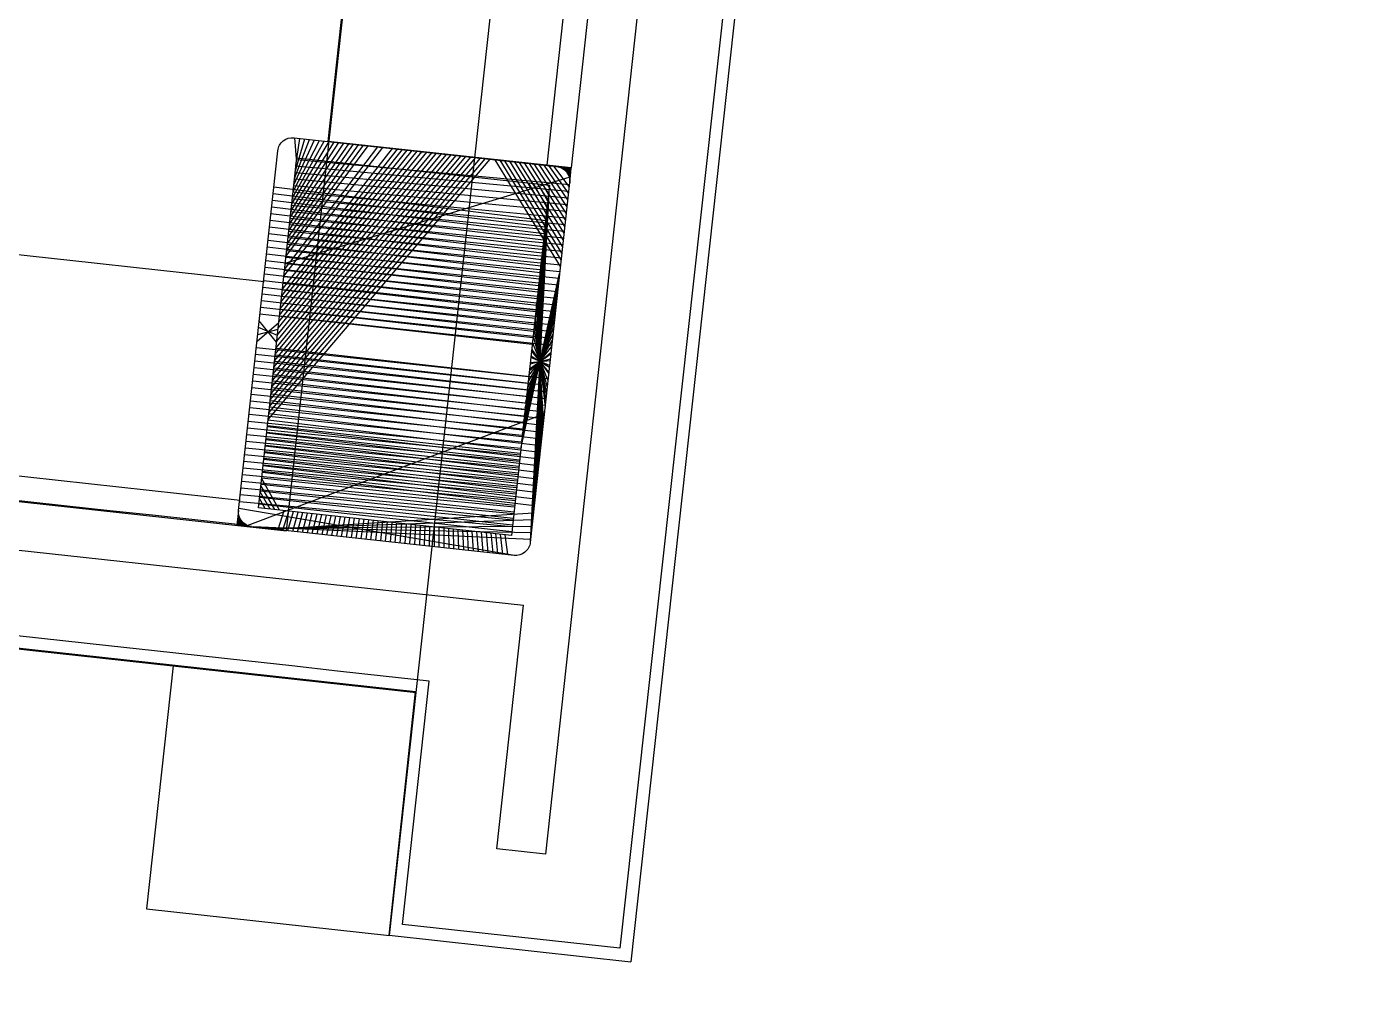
# Model space of a CAD drawing. Header units: inches. Extents: x 0 to 1813292486, y 0 to 3473589894.
# Drawn here: x 600540764.7 to 600541036.4, y 3473203456 to 3473203652.7 of the extents above; entities that cross this region are included whole.
import ezdxf

# ---------------------------------------------------------------- set-up
doc = ezdxf.new("R2010")
doc.units = ezdxf.units.IN
doc.header["$LTSCALE"] = 1000
doc.header["$MEASUREMENT"] = 0
doc.linetypes.add('AX-MALL-WALL-P02-QT$0$DASHED', pattern=[0.75, 0.5, -0.25])
doc.linetypes.add('AX-MALL-WALL-P02-QT$0$HIDDENX2', pattern=[0.75, 0.5, -0.25])
for name, color, linetype in [('A-Anno-Note', 241, 'Continuous'), ('AX-MALL-P02-200$0$A-Anno-Note', 241, 'Continuous'), ('AX-MALL-WALL-P02$0$A-Anno-Note', 241, 'Continuous'), ('AX-MALL-WALL-P02-QT$0$A-Anno-Note', 241, 'Continuous'), ('AX-MALL-WALL-P02-QT$0$A-Detl-Fine', 152, 'Continuous'), ('AX-MALL-WALL-P02-QT$0$A-Detl-Patt', 8, 'Continuous'), ('AX-MALL-WALL-P02-QT$0$A-Detl-Thin', 131, 'Continuous'), ('AX-MALL-WALL-P02-QT$0$AP', 3, 'Continuous'), ('AX-MALL-WALL-P02-QT$0$DASH', 8, 'AX-MALL-WALL-P02-QT$0$DASHED'), ('AX-MALL-WALL-P02-QT$0$STSF', 2, 'Continuous')]:
    doc.layers.add(name, color=color, linetype=linetype)

# ---------------------------------------------------------------- blocks, each defined once
blk = doc.blocks.new('AX-MALL-WALL-P02-QT$0$tj')
at = {"layer": 'AX-MALL-WALL-P02-QT$0$A-Detl-Patt'}
h = blk.add_hatch(dxfattribs=at)
h.set_pattern_fill('STEEL', color=256, scale=100.0000000000001, angle=50.43183869082386)
h.set_pattern_definition([(75.00000000004839, (-14278.19445574284, 156289.8254051208), (-153.3407249234246, 41.08752340989569), []), (75.00000000004839, (-14317.88195610046, 156358.5661673546), (-153.3407249234246, 41.08752340989569), [])])
edge = h.paths.add_edge_path()
edge.add_line((88101.273016572, 47666.64152574539), (87883.93542659283, 47459.84604215622))
edge.add_line((87883.93542659283, 47459.84604215622), (91571.54751467705, 43584.64122533798))
edge.add_arc((262949.389629302, 558937.705083496), 543101.4133620498, 251.6057364187558, 260.0288666978238)
edge.add_arc((172180.8466627672, -2862.146247219684), 27099.9982179492, 64.7128659603706, 96.9316049602786, ccw=False)
edge.add_arc((262948.9730309481, 558936.3205539446), 543099.9677998082, 261.6155114784545, 271.7251478115656)
edge.add_line((279298.9759148359, 16082.51663446426), (279298.9759315252, 16382.65274763107))
edge.add_arc((262948.9742454757, 558936.3204835369), 542799.9676941936, 261.62020364125146, 271.7261014454634, ccw=False)
edge.add_arc((172180.8456921196, -2862.14609140989), 27400.00151046549, 64.80631838577902, 96.83815911678944)
edge.add_arc((262949.394896181, 558937.7037490648), 542801.4137571028, 251.6136389015772, 260.02417327084333, ccw=False)
edge.add_line((91737.26096642017, 43845.69257831573), (88101.273016572, 47666.64152574539))
blk.add_lwpolyline([(88103.03003954887, 47737.33037519455), (87813.24658572674, 47461.60306501389), (91543.92713344097, 43541.13421487808, 0.03677856867194786), (168908.9495433569, 23989.2463850975, -0.1416543586965341), (183742.0972260237, 21592.70785188675, 0.04416604653312874), (279348.9759123325, 16034.00206041336), (279348.9759345055, 16434.18465709686, -0.04414427716130016), (183859.0483468771, 21979.79425859451, 0.1405450684183163), (168919.8474783897, 24393.46752309799, -0.03670519880877311), (91764.87840116024, 43889.20268630981), (88103.03007543087, 47737.33033752441)], format="xyb", dxfattribs=at)
blk.add_lwpolyline([(88101.273016572, 47666.64152574539), (87883.93542659283, 47459.84604215622), (91571.54751467705, 43584.64122533798, 0.0367693963449814), (168910.2986617088, 24039.77597379684, -0.1415142461245126), (183756.7420067787, 21641.08926153183, 0.04414024362697595), (279298.9759148359, 16082.51663446426), (279298.9759315252, 16382.65274763107, -0.04412389944666065), (183844.4648458958, 21931.40288829803, 0.1406825130026793), (168918.4574091434, 24342.94360637665, -0.03671436212623864), (91737.26096642017, 43845.69257831573)], format="xyb", close=True, dxfattribs=at)
blk = doc.blocks.new('AX-MALL-WALL-P02-QT$0$jjzx2')
at = {"layer": 'AX-MALL-WALL-P02-QT$0$A-Detl-Fine'}
for points in [[(217819.7489224672, -134075.7082457542), (217792.5470523834, -134324.2239851952), (218985.6494634151, -134454.9411673546), (219012.8767238855, -134206.4282374382)], [(217849.570807457, -134078.9724707603), (217825.6328282356, -134297.6693716049), (218959.0951833725, -134421.8523445129), (218983.0551723242, -134203.1609668732)]]:
    blk.add_lwpolyline(points, dxfattribs=at)
blk.add_lwpolyline([(218930.5014241934, -134499.1982998848), (218980.2040100098, -134504.6437540054), (218985.6494632959, -134454.9411678314), (218935.9468781948, -134449.4957151413)], close=True, dxfattribs=at)
blk = doc.blocks.new('AX-MALL-WALL-P02-QT$0$A$C0A3C523D')
at = {"ltscale": 10}
h = blk.add_hatch(color=1, dxfattribs=at)
h.dxf.hatch_style = 1
edge = h.paths.add_edge_path()
edge.add_line((0.0004308894276618958, -2.999999966472387), (0, 0))
edge.add_line((0, 0), (2.999999966472387, 0.0004308857023715973))
edge.add_arc((3.000430852174224, -2.999569077044725), 2.999999993690845, 90.00822931076819, 180.0082293819262)
at = {"color": 1, "ltscale": 10}
blk.add_lwpolyline([(0.0004308894276618958, -2.999999966472387), (0, 0), (2.999999966472387, 0.0004308857023715973, 0.4142135627368514), (0.0004308894276618958, -2.999999966472387, -1.000143640125766)], format="xyb", dxfattribs=at)
blk = doc.blocks.new('AX-MALL-WALL-P02-QT$0$A$C65FC2876')
at = {"color": 6, "ltscale": 10, "xscale": -1, "rotation": 180.0164587668468}
blk.add_blockref('AX-MALL-WALL-P02-QT$0$A$C0A3C523D', (0, 0), dxfattribs=at)
blk = doc.blocks.new('AX-MALL-WALL-P02-QT$0$1300C')
h = blk.add_hatch()
h.set_pattern_fill('ANSI32', color=6, scale=0.9999999999999997, angle=71.99083646473056)
h.set_pattern_definition([(208.720385838542, (11131377.40746057, -12349629.27709051), (-2.2885505837734, 4.176594602724867), []), (208.720385838542, (11131376.77811229, -12349631.43213985), (-2.2885505837734, 4.176594602724867), [])])
edge = h.paths.add_edge_path()
edge.add_line((1157.205440977588, -557.1769139952958), (1105.370565984398, -542.0393536053598))
edge.add_arc((1106.211541563272, -539.1596383284777), 2.999999999999997, 163.7203858385419, 253.72038583854192, ccw=False)
edge.add_line((1103.331826284528, -538.3186627365649), (1124.075890524313, -467.2856858968735))
edge.add_arc((1126.955605814233, -468.1266614887863), 2.999999999999997, 73.72038583854288, 163.7203858385429, ccw=False)
edge.add_line((1127.79658138752, -465.246946208179), (1179.63145638071, -480.384506598115))
edge.add_arc((1178.790480803698, -483.2642218861729), 2.999999999999997, -16.279614161458028, 73.72038583854192, ccw=False)
edge.add_line((1181.670196076855, -484.1051974575967), (1160.92613183707, -555.1381742972881))
edge.add_arc((1158.046416563913, -554.2971987165511), 2.999999999999997, 253.7203858385438, 343.72038583854396, ccw=False)
h.paths.add_polyline_path([(1107.451771847904, -538.4800584260374), (1157.366836654022, -553.0569684393704), (1177.550250509754, -483.9438017662615), (1127.635185703635, -469.3668917715549)])
at = {"layer": 'AX-MALL-WALL-P02-QT$0$AP'}
for p, q in [((-33.0838707126677, -219.5850549619645), (1157.302145468071, -567.5604730285704)), ((1228.531813118607, -359.3206682894379), (1152.864142071456, -618.4236251208931)), ((1245.329712215811, -364.2262306548655), (1164.502670710906, -640.0564900413156)), ((1247.729422420263, -364.9270282965153), (1166.199234463274, -643.1570444442332)), ((1143.267725879326, -615.6192570887506), (1157.302145468071, -567.5604730285704)), ((1121.564710382372, -627.5089015047997), (1135.599651338533, -579.4483321271837)), ((1152.864142071456, -618.4236251208931), (1143.267725879326, -615.6192570887506)), ((1164.502670710906, -640.0564900413156), (1121.564710382372, -627.5089015047997)), ((1118.464279595762, -629.2074221316725), (1166.199234463274, -643.1570444442332))]:
    blk.add_line(p, q, dxfattribs=at)
blk.add_lwpolyline([(1118.464279595762, -629.2074221316725), (1132.498736849055, -581.1485091242939), (-19.47386286780238, -244.2615250442177), (-33.55731932446361, -292.3227452579886)], dxfattribs=at)
blk.add_arc((-2315977.889819736, -7923840.433690093), 8255124.442743698, 73.69873543098333, 73.70710042087663, dxfattribs=at)
at = {"layer": 'AX-MALL-WALL-P02-QT$0$DASH', "color": 8, "linetype": 'AX-MALL-WALL-P02-QT$0$HIDDENX2', "ltscale": 20}
blk.add_lwpolyline([(1104.008876688778, -536.3292375262827, 2.515421783863442e-05), (28.78165457211435, -222.0132663641125, 8.805785796117746e-05)], format="xyb", dxfattribs=at)
blk.add_lwpolyline([(1214.142890023068, -355.0807106457651), (1177.713460586965, -479.824386080727)], dxfattribs=at)
at = {"layer": 'AX-MALL-WALL-P02-QT$0$STSF'}
for points in [[(41.43505173176527, -178.8288762066513, -2.515410358646587e-05), (1116.670332636684, -493.1472094729543)], [(1102.602048244327, -541.1272406466305, 2.515423053481601e-05), (27.37572155147791, -226.8115319479257, 8.805808583073339e-05)]]:
    blk.add_lwpolyline(points, format="xyb", dxfattribs=at)
blk.add_lwpolyline([(1182.512986050919, -481.226012038067), (1134.517731430009, -467.2097524199635), (1170.945857899264, -342.470538655296), (1218.942415477708, -356.482336608693), (1182.512986050919, -481.226012038067)], dxfattribs=at)
blk.add_lwpolyline([(1157.205440977588, -557.1769139952958), (1105.370565986261, -542.0393536090851, -0.414213562373095), (1103.331826284528, -538.3186627365649), (1124.075890526175, -467.2856859024614, -0.414213562373095), (1127.79658138752, -465.246946208179), (1179.631456375122, -480.384506598115, -0.414213562373095), (1181.670196076855, -484.1051974575967), (1160.926131838933, -555.1381742972881, -0.414213562373095)], format="xyb", close=True, dxfattribs=at)
blk.add_lwpolyline([(1157.366836654022, -553.0569684393704), (1107.451771849766, -538.4800584241748), (1127.635185701773, -469.3668917696923), (1177.550250511616, -483.9438017699867)], close=True, dxfattribs=at)
at = {"color": 6, "ltscale": 10}
for p, rotation in [((1182.529992906377, -481.2519761752337), 163.7406677546843), ((1102.491343319416, -541.1966910883784), 343.7406677546843)]:
    blk.add_blockref('AX-MALL-WALL-P02-QT$0$A$C65FC2876', p, dxfattribs=dict(at, rotation=rotation))
blk = doc.blocks.new('AX-MALL-WALL-P02-QT$0$mqst2')
at = {"color": 6, "rotation": 10.04802716484397}
blk.add_blockref('AX-MALL-WALL-P02-QT$0$1300C', (326037.7022396326, -43382.74297142029), dxfattribs=at)
blk = doc.blocks.new('AX-MALL-WALL-P02-QT')
at = {"layer": 'AX-MALL-WALL-P02-QT$0$A-Anno-Note'}
for name, p, rotation in [('AX-MALL-WALL-P02-QT$0$mqst2', (600052179.2710491, 3473232742.396311), 339.5681613092181), ('AX-MALL-WALL-P02-QT$0$jjzx2', (600185298.4270658, 3473279938.045597), 339.5681613092246)]:
    blk.add_blockref(name, p, dxfattribs=dict(at, rotation=rotation))
at = {"layer": 'AX-MALL-WALL-P02-QT$0$A-Detl-Thin', "rotation": 339.5681613091762}
blk.add_blockref('AX-MALL-WALL-P02-QT$0$tj', (600144118.6961328, 3473128496.287411), dxfattribs=at)
blk = doc.blocks.new('AX-MALL-WALL-P02')
at = {"layer": 'AX-MALL-WALL-P02$0$A-Anno-Note'}
blk.add_blockref('AX-MALL-WALL-P02-QT', (0, 0), dxfattribs=at)
blk = doc.blocks.new('AX-MALL-P02-200')
at = {"layer": 'AX-MALL-P02-200$0$A-Anno-Note'}
blk.add_blockref('AX-MALL-WALL-P02', (0, 0), dxfattribs=at)

msp = doc.modelspace()

# ---------------------------------------------------------------- block references
at = {"layer": 'A-Anno-Note', "rotation": 20.43183869077545}
msp.add_blockref('AX-MALL-P02-200', (1250392458.527329, 9048125.682563305), dxfattribs=at)

doc.saveas('drawing.dxf')
